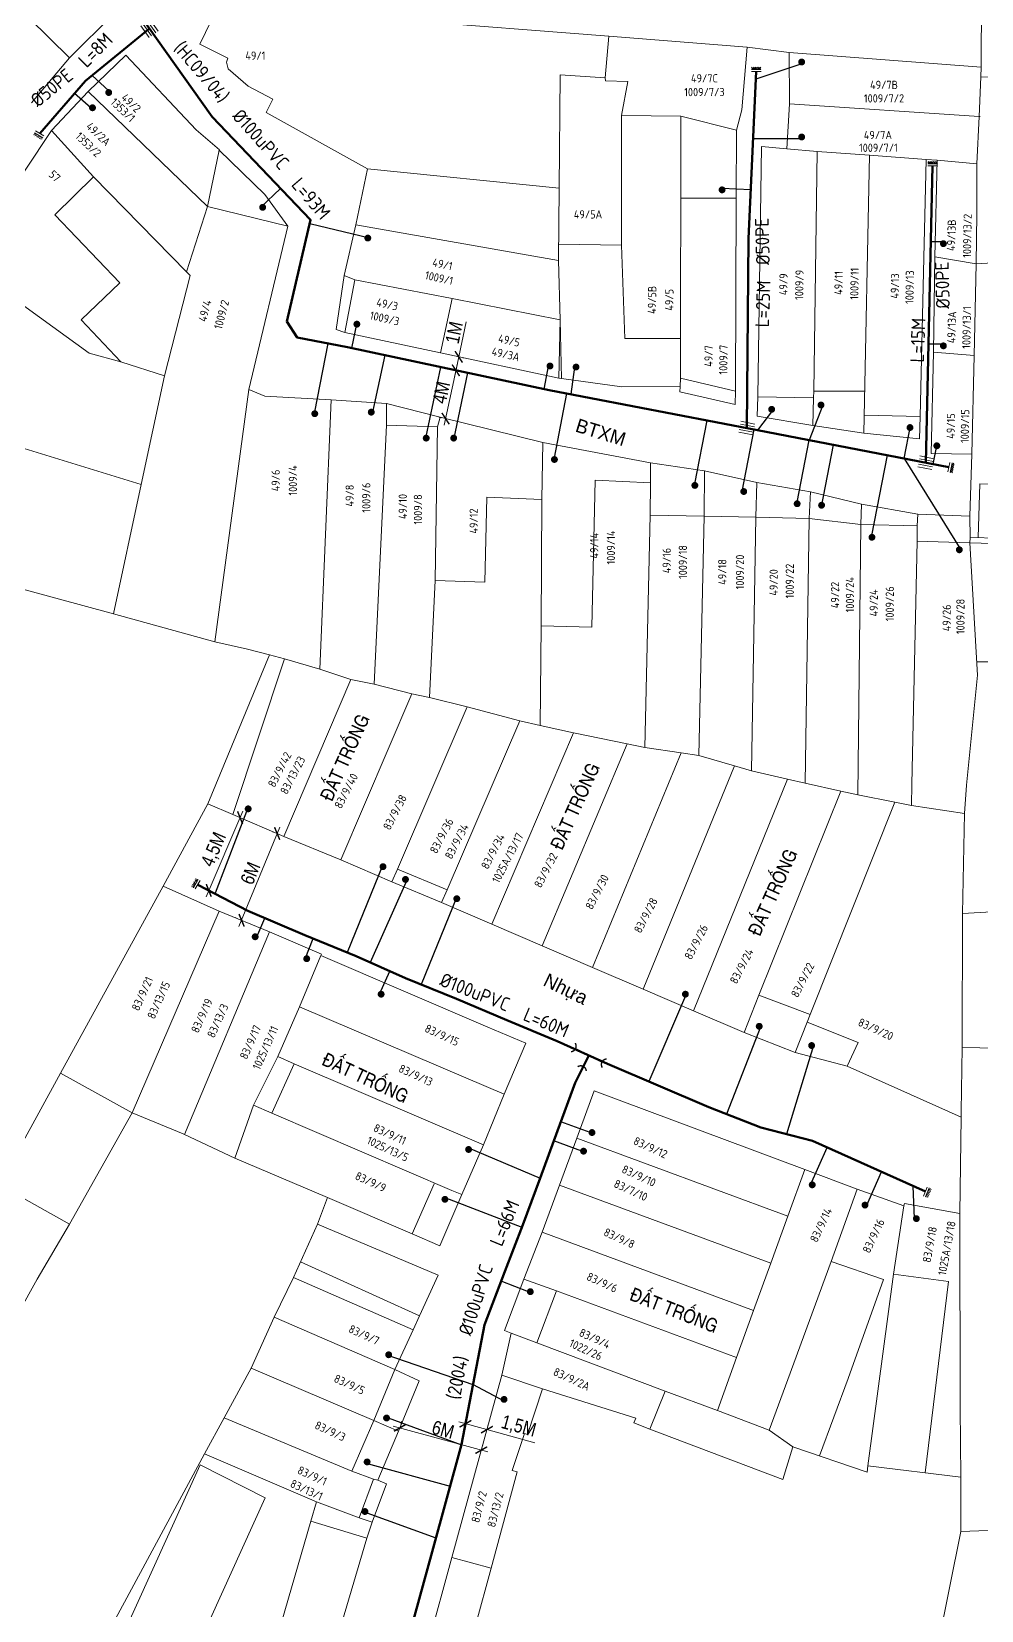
# Model space of a CAD drawing. Header units: inches. Extents: x 595615 to 1194060, y 1190840 to 2385448.
# Drawn here: x 596902.8 to 596971.9, y 1192486 to 1192600.9 of the extents above; entities that cross this region are included whole.
import ezdxf
from ezdxf.enums import TextEntityAlignment as Align

# ---------------------------------------------------------------- set-up
doc = ezdxf.new("R2010")
doc.units = ezdxf.units.IN
doc.header["$MEASUREMENT"] = 0
doc.layers.get('Defpoints').update_dxf_attribs({"color": 1})
for name, color, linetype, lineweight in [('Chitiet', 4, 'Continuous', 9), ('DN 100 uPVC', 4, 'Continuous', 50), ('DN 25 PE', 40, 'Continuous', 30), ('DN 50 PE', 4, 'Continuous', 50), ('DUONG CACH LE', 112, 'Continuous', 5), ('NAM-CDAI', 220, 'Continuous', 25), ('Nen_HTHANH-TP', 9, 'Continuous', 0), ('Nen_SN-HTHANH-TP_new', 7, 'Continuous', 0), ('Nen_SN_HTHANH_old', 9, 'Continuous', 0), ('Te', 4, 'Continuous', 15), ('TEXT PIPE', 3, 'Continuous', 25), ('Text_DiaDanh', 9, 'Continuous', 0), ('Text_GiaoThong', 142, 'Continuous', 0), ('TLK 15', 220, 'Continuous', 20)]:
    doc.layers.add(name, color=color, linetype=linetype, lineweight=lineweight)
doc.styles.add('Dia Danh', font='VHELVCN_0.TTF', dxfattribs={"height": 1})
doc.styles.add('Giao Thong', font='VAPTIMN_0.TTF', dxfattribs={"height": 1})
doc.styles.add('Sonha_QTB', font='isocp.shx', dxfattribs={"height": 0.6, "bigfont": 'bigfont.shx'})
doc.styles.add('text', font='isocp2.shx')
doc.styles.add('VNI-HC', font='VHELVCN_0.TTF')
doc.dimstyles.new('DUONG KICH THUOC', dxfattribs={"dimtxt": 1, "dimasz": 0.7, "dimexe": 0.5, "dimexo": 0.3, "dimgap": 0.2, "dimtad": 1, "dimzin": 0, "dimdsep": 46, "dimtxsty": 'VNI-HC', "dimblk": 'ARCHTICK', "dimcen": 0.09, "dimdle": 0.5, "dimclrd": 256, "dimclre": 256, "dimclrt": 256, "dimadec": 0, "dimazin": 0, "dimtfac": 1, "dimtofl": 0, "dimtmove": 0, "dimatfit": 3, "dimfxl": 1, "dimtolj": 1, "dimtzin": 0, "dimlwd": -1, "dimlwe": -1, "dimarcsym": 0})

# ---------------------------------------------------------------- blocks, each defined once
blk = doc.blocks.new('BIT')
at = {"layer": 'Chitiet', "ltscale": 100}
for p, q in [((0.35, 0), (-0.35, 0)), ((-0.3, -0.16), (-0.35, -0.21)), ((0.35, -0.16), (-0.35, -0.16)), ((-0.18, -0.16), (-0.34, -0.33)), ((-0.06, -0.16), (-0.22, -0.33)), ((0.07, -0.16), (-0.09, -0.33)), ((0.19, -0.16), (0.03, -0.33)), ((0.32, -0.16), (0.15, -0.33)), ((0.35, -0.25), (0.28, -0.33))]:
    blk.add_line(p, q, dxfattribs=at)
blk = doc.blocks.new('TE1')
at = {"layer": 'Chitiet', "ltscale": 100, "const_width": 0.1}
for points in [[(-0.35, 1.28, 0.571257), (0.35, 1.28)], [(1.1, 0.35, 0.571257), (1.1, -0.35)], [(0.35, -1.28, 0.571257), (-0.35, -1.28)]]:
    blk.add_lwpolyline(points, format="xyb", dxfattribs=at)
for points in [[(0, -1.08), (0, 1.08)], [(0.9, 0), (0, 0)]]:
    blk.add_lwpolyline(points, dxfattribs=at)
blk = doc.blocks.new('_ArchTick')
at = {"color": 0, "linetype": 'ByBlock', "const_width": 0.15}
blk.add_lwpolyline([(-0.5, -0.5), (0.5, 0.5)], dxfattribs=at)
blk = doc.blocks.new('*D63')
at = {"layer": 'Defpoints', "color": 0}
for p in [(596934.36, 1192499.54), (596935.92, 1192499.11), (596935.92, 1192499.11)]:
    blk.add_point(p, dxfattribs=at)
at = {"layer": 'DUONG CACH LE'}
for p, q in [((596933.87, 1192499.67), (596935.92, 1192499.11)), ((596934.44, 1192499.83), (596934.49, 1192500.02)), ((596935.99, 1192499.4), (596936.05, 1192499.6)), ((596935.92, 1192499.11), (596939.42, 1192498.16))]:
    blk.add_line(p, q, dxfattribs=at)
at = {"layer": 'DUONG CACH LE', "xscale": 0.7, "yscale": 0.7, "zscale": 0.7}
for p, rotation in [((596934.36, 1192499.54), 164.7252706692676), ((596935.92, 1192499.11), 344.7252706692676)]:
    blk.add_blockref('_ArchTick', p, dxfattribs=dict(at, rotation=rotation))
at = {"layer": 'DUONG CACH LE', "insert": (596938.22, 1192499.31), "char_height": 1, "attachment_point": 5, "rotation": 344.7253, "style": 'VNI-HC'}
blk.add_mtext('\\A1;1,5M', dxfattribs=at)
blk = doc.blocks.new('*D64')
at = {"layer": 'Defpoints', "color": 0}
for p in [(596929.58, 1192499.24), (596935.51, 1192497.62), (596935.51, 1192497.62)]:
    blk.add_point(p, dxfattribs=at)
at = {"layer": 'DUONG CACH LE'}
for p, q in [((596929.1, 1192499.37), (596935.99, 1192497.49)), ((596929.66, 1192499.52), (596929.72, 1192499.72)), ((596935.59, 1192497.91), (596935.64, 1192498.1))]:
    blk.add_line(p, q, dxfattribs=at)
at = {"layer": 'DUONG CACH LE', "xscale": 0.7, "yscale": 0.7, "zscale": 0.7}
for p, rotation in [((596929.58, 1192499.24), 164.7252706653087), ((596935.51, 1192497.62), 344.7252706653087)]:
    blk.add_blockref('_ArchTick', p, dxfattribs=dict(at, rotation=rotation))
at = {"layer": 'DUONG CACH LE', "insert": (596932.73, 1192499.11), "char_height": 1, "attachment_point": 5, "rotation": 344.7253, "style": 'VNI-HC'}
blk.add_mtext('\\A1;6M', dxfattribs=at)
blk = doc.blocks.new('*D65')
at = {"layer": 'Defpoints', "color": 0}
for p in [(596920.65, 1192542.49), (596918.06, 1192536.18), (596918.06, 1192536.18)]:
    blk.add_point(p, dxfattribs=at)
at = {"layer": 'DUONG CACH LE'}
for p, q in [((596920.84, 1192542.95), (596917.87, 1192535.72)), ((596920.37, 1192542.6), (596920.19, 1192542.68)), ((596917.78, 1192536.29), (596917.59, 1192536.37))]:
    blk.add_line(p, q, dxfattribs=at)
at = {"layer": 'DUONG CACH LE', "xscale": 0.7, "yscale": 0.7, "zscale": 0.7}
for p, rotation in [((596920.65, 1192542.49), 67.65026275349882), ((596918.06, 1192536.18), 247.6502627534988)]:
    blk.add_blockref('_ArchTick', p, dxfattribs=dict(at, rotation=rotation))
at = {"layer": 'DUONG CACH LE', "insert": (596918.7, 1192539.6), "char_height": 1, "attachment_point": 5, "rotation": 67.6503, "style": 'VNI-HC'}
blk.add_mtext('\\A1;6M', dxfattribs=at)
blk = doc.blocks.new('*D66')
at = {"layer": 'Defpoints', "color": 0}
for p in [(596917.95, 1192543.65), (596917.95, 1192543.65), (596915.67, 1192538.35)]:
    blk.add_point(p, dxfattribs=at)
at = {"layer": 'DUONG CACH LE'}
for p, q in [((596915.48, 1192537.89), (596918.15, 1192544.11)), ((596918.22, 1192543.53), (596918.41, 1192543.45)), ((596915.95, 1192538.23), (596916.13, 1192538.15))]:
    blk.add_line(p, q, dxfattribs=at)
at = {"layer": 'DUONG CACH LE', "xscale": 0.7, "yscale": 0.7, "zscale": 0.7}
for p, rotation in [((596917.95, 1192543.65), 66.77332567186866), ((596915.67, 1192538.35), 246.7733256718687)]:
    blk.add_blockref('_ArchTick', p, dxfattribs=dict(at, rotation=rotation))
at = {"layer": 'DUONG CACH LE', "insert": (596916.08, 1192541.31), "char_height": 1, "attachment_point": 5, "rotation": 66.7733, "style": 'VNI-HC'}
blk.add_mtext('\\A1;4,5M', dxfattribs=at)
blk = doc.blocks.new('*D85')
at = {"layer": 'Defpoints', "color": 0}
for p in [(596933.87, 1192577.18), (596933.87, 1192577.18), (596933.66, 1192576.2)]:
    blk.add_point(p, dxfattribs=at)
at = {"layer": 'DUONG CACH LE'}
for p, q in [((596933.87, 1192577.18), (596934.42, 1192579.74)), ((596933.56, 1192575.71), (596933.87, 1192577.18)), ((596934.17, 1192577.12), (596934.36, 1192577.08)), ((596933.96, 1192576.14), (596934.15, 1192576.1))]:
    blk.add_line(p, q, dxfattribs=at)
at = {"layer": 'DUONG CACH LE', "xscale": 0.7, "yscale": 0.7, "zscale": 0.7}
for p, rotation in [((596933.87, 1192577.18), 77.99687343694409), ((596933.66, 1192576.2), 257.9968734369441)]:
    blk.add_blockref('_ArchTick', p, dxfattribs=dict(at, rotation=rotation))
at = {"layer": 'DUONG CACH LE', "insert": (596933.53, 1192578.95), "char_height": 1, "attachment_point": 5, "rotation": 77.9969, "style": 'VNI-HC'}
blk.add_mtext('\\A1;1M', dxfattribs=at)
blk = doc.blocks.new('*D46')
at = {"layer": 'Defpoints', "color": 0}
for p in [(596933.66, 1192576.2), (596932.91, 1192572.69), (596932.91, 1192572.69)]:
    blk.add_point(p, dxfattribs=at)
at = {"layer": 'DUONG CACH LE'}
for p, q in [((596933.77, 1192576.69), (596932.81, 1192572.2)), ((596933.37, 1192576.27), (596933.18, 1192576.31)), ((596932.62, 1192572.75), (596932.42, 1192572.79))]:
    blk.add_line(p, q, dxfattribs=at)
at = {"layer": 'DUONG CACH LE', "xscale": 0.7, "yscale": 0.7, "zscale": 0.7}
for p, rotation in [((596933.66, 1192576.2), 77.95402567538787), ((596932.91, 1192572.69), 257.9540256753879)]:
    blk.add_blockref('_ArchTick', p, dxfattribs=dict(at, rotation=rotation))
at = {"layer": 'DUONG CACH LE', "insert": (596932.6, 1192574.59), "char_height": 1, "attachment_point": 5, "rotation": 77.954, "style": 'VNI-HC'}
blk.add_mtext('\\A1;4M', dxfattribs=at)
blk = doc.blocks.new('Kieng caunuoc')
at = {"layer": 'Chitiet', "ltscale": 100}
for p, q in [((-0.52, 0.4), (0.52, 0.4)), ((-0.52, 0.2), (0.52, 0.2)), ((-0.52, -0.2), (0.52, -0.2)), ((-0.52, -0.4), (0.52, -0.4))]:
    blk.add_line(p, q, dxfattribs=at)
blk = doc.blocks.new('TLK 15')
at = {"layer": 'TLK 15', "linetype": 'Continuous', "const_width": 0.25}
blk.add_lwpolyline([(-0.125, 0, 1), (0.125, 0, 1)], format="xyb", close=True, dxfattribs=at)

msp = doc.modelspace()

# ---------------------------------------------------------------- linework, layer by layer
at = {"layer": 'DN 100 uPVC'}
for points in [[(596898.701, 1192613.89), (596909.907, 1192603.12), (596915.913, 1192594.649), (596923.088, 1192587.142), (596921.353, 1192579.763), (596922.105, 1192578.597), (596925.765, 1192577.88), (596940.45, 1192574.763), (596955.626, 1192571.848), (596969.556, 1192569.149)], [(596914.862, 1192538.768), (596918.521, 1192536.87), (596922.666, 1192535.089), (596926.41, 1192533.561), (596929.998, 1192531.965), (596933.7, 1192530.463), (596937.369, 1192528.898), (596941.044, 1192527.378), (596944.697, 1192525.74), (596948.386, 1192524.16), (596952.071, 1192522.576), (596955.859, 1192521.089), (596959.631, 1192520.12), (596967.846, 1192516.432)]]:
    msp.add_lwpolyline(points, dxfattribs=at)
msp.add_lwpolyline([(596924.08, 1192466.191), (596926.752, 1192472.187), (596930.034, 1192483.321), (596931.93, 1192490.213), (596934.068, 1192498.041), (596935.745, 1192506.742), (596937.22, 1192510.608), (596938.534, 1192514.013), (596939.798, 1192517.423), (596941.065, 1192520.854, -0.0002379), (596941.065, 1192520.855), (596942.358, 1192524.346), (596943.335, 1192526.35)], format="xyb", dxfattribs=at)
at = {"layer": 'DN 25 PE'}
for p, q in [((596958.838, 1192598.512), (596955.501, 1192597.38)), ((596908.386, 1192596.54), (596907.183, 1192597.663)), ((596907.08, 1192595.305), (596905.89, 1192596.341)), ((596958.838, 1192593.05), (596955.299, 1192593.05)), ((596919.468, 1192588.064), (596920.899, 1192589.432)), ((596953.043, 1192589.457), (596955.126, 1192589.36)), ((596927.375, 1192585.825), (596923.019, 1192586.849)), ((596969.158, 1192585.541), (596968.243, 1192585.562)), ((596926.453, 1192579.682), (596926.058, 1192577.818)), ((596923.388, 1192573.168), (596924.365, 1192578.154)), ((596969.156, 1192578.106), (596968.076, 1192578.106)), ((596927.626, 1192573.154), (596928.505, 1192577.299)), ((596931.502, 1192571.392), (596932.572, 1192576.435)), ((596940.386, 1192576.514), (596940.064, 1192574.837)), ((596942.286, 1192576.438), (596942.03, 1192574.46)), ((596933.502, 1192571.142), (596934.537, 1192576.018)), ((596940.837, 1192569.837), (596941.736, 1192574.516)), ((596956.775, 1192573.361), (596955.626, 1192571.848)), ((596960.368, 1192573.673), (596959.381, 1192571.121)), ((596951.062, 1192567.949), (596951.947, 1192572.555)), ((596954.494, 1192567.38), (596955.369, 1192571.898)), ((596966.725, 1192572.16), (596966.265, 1192569.787)), ((596958.509, 1192566.617), (596959.381, 1192571.121)), ((596960.287, 1192566.256), (596961.162, 1192570.776)), ((596968.677, 1192570.833), (596968.395, 1192569.374)), ((596963.954, 1192564.174), (596965.086, 1192570.016)), ((596970.442, 1192563.14), (596966.324, 1192569.776)), ((596918.54, 1192544.412), (596916.133, 1192538.15)), ((596928.355, 1192540.209), (596925.752, 1192533.829)), ((596930.116, 1192539.151), (596927.429, 1192533.108)), ((596933.73, 1192537.875), (596931.144, 1192531.5)), ((596919.173, 1192534.98), (596919.758, 1192536.339)), ((596922.678, 1192533.381), (596923.273, 1192534.841)), ((596928.094, 1192530.799), (596928.841, 1192532.48)), ((596950.372, 1192530.675), (596947.706, 1192524.451)), ((596955.872, 1192528.465), (596953.361, 1192522.07)), ((596959.689, 1192527.064), (596957.745, 1192520.604)), ((596943.447, 1192520.731), (596941.312, 1192521.522)), ((596942.832, 1192519.378), (596940.797, 1192520.129)), ((596934.587, 1192519.626), (596939.798, 1192517.423)), ((596959.481, 1192516.928), (596960.699, 1192519.641)), ((596963.572, 1192515.452), (596964.655, 1192517.865)), ((596967.064, 1192514.468), (596966.965, 1192516.828)), ((596932.863, 1192515.998), (596938.466, 1192513.835)), ((596938.953, 1192509.151), (596936.955, 1192509.914)), ((596928.644, 1192504.56), (596934.906, 1192502.392)), ((596937.169, 1192501.187), (596934.906, 1192502.392)), ((596928.739, 1192499.959), (596934.06, 1192498.013)), ((596927.199, 1192496.637), (596933.234, 1192494.988)), ((596926.919, 1192493.154), (596932.213, 1192491.25))]:
    msp.add_line(p, q, dxfattribs=at)
at = {"layer": 'DN 50 PE'}
for points in [[(596911.358, 1192601.075), (596906.695, 1192597.264), (596903.361, 1192593.439)], [(596954.847, 1192571.998), (596954.959, 1192585.783), (596955.527, 1192597.938)], [(596967.882, 1192569.474), (596968.367, 1192591.072)]]:
    msp.add_lwpolyline(points, dxfattribs=at)
at = {"layer": 'Nen_HTHANH-TP', "linetype": 'Continuous'}
for p, q in [((596905.528, 1192598.934), (596894.259, 1192610.055)), ((596971.953, 1192605.288), (596971.899, 1192598.258)), ((596908.766, 1192602.137), (596905.528, 1192598.934)), ((596915.846, 1192601.643), (596915.028, 1192599.932)), ((596944.797, 1192600.506), (596929.786, 1192601.684)), ((596944.797, 1192600.506), (596944.54, 1192597.486)), ((596954.878, 1192599.714), (596944.797, 1192600.506)), ((596915.028, 1192599.932), (596917.068, 1192598.914)), ((596954.878, 1192599.714), (596954.471, 1192595.164)), ((596957.928, 1192599.317), (596954.878, 1192599.714)), ((596971.899, 1192598.258), (596957.928, 1192599.317)), ((596957.928, 1192599.317), (596957.941, 1192595.587)), ((596905.528, 1192598.934), (596902.761, 1192595.662)), ((596909.638, 1192599.128), (596906.88, 1192596.485)), ((596909.638, 1192599.128), (596914.753, 1192593.692)), ((596917.068, 1192598.914), (596916.969, 1192598.614)), ((596916.969, 1192598.614), (596917.089, 1192598.144)), ((596917.089, 1192598.144), (596918.54, 1192596.875)), ((596971.899, 1192598.258), (596971.879, 1192597.558)), ((596941.186, 1192589.463), (596941.249, 1192597.713)), ((596944.54, 1192597.486), (596941.249, 1192597.713)), ((596944.54, 1192597.486), (596944.55, 1192597.276)), ((596944.55, 1192597.276), (596946.17, 1192597.207)), ((596946.17, 1192597.207), (596945.722, 1192594.747)), ((596971.879, 1192597.558), (596971.752, 1192594.678)), ((596977.83, 1192597.373), (596971.879, 1192597.558)), ((596906.88, 1192596.485), (596904.213, 1192593.643)), ((596915.567, 1192588.122), (596906.88, 1192596.485)), ((596918.54, 1192596.875), (596920.341, 1192595.926)), ((596920.341, 1192595.926), (596919.842, 1192594.966)), ((596927.235, 1192590.852), (596919.842, 1192594.966)), ((596945.722, 1192594.747), (596945.709, 1192585.297)), ((596945.722, 1192594.747), (596950.032, 1192594.7)), ((596950.027, 1192575.64), (596950.032, 1192594.7)), ((596950.032, 1192594.7), (596954.103, 1192593.684)), ((596954.471, 1192595.164), (596954.103, 1192593.684)), ((596957.941, 1192595.587), (596957.754, 1192592.326)), ((596957.941, 1192595.587), (596971.752, 1192594.678)), ((596971.752, 1192594.678), (596971.585, 1192591.238)), ((596971.752, 1192594.678), (596971.842, 1192594.678)), ((596904.213, 1192593.643), (596899.698, 1192586.86)), ((596904.213, 1192593.643), (596907.275, 1192590.286)), ((596914.753, 1192593.692), (596916.444, 1192592.243)), ((596954.103, 1192593.684), (596954.067, 1192588.724)), ((596955.658, 1192574.265), (596955.914, 1192592.495)), ((596957.754, 1192592.326), (596955.914, 1192592.495)), ((596916.434, 1192592.223), (596915.567, 1192588.122)), ((596916.414, 1192592.243), (596916.434, 1192592.223)), ((596916.444, 1192592.243), (596916.434, 1192592.223)), ((596916.434, 1192592.223), (596919.746, 1192588.986)), ((596957.754, 1192592.326), (596959.964, 1192592.128)), ((596959.718, 1192574.688), (596959.964, 1192592.128)), ((596959.964, 1192592.128), (596963.774, 1192591.851)), ((596963.36, 1192571.621), (596963.774, 1192591.851)), ((596963.774, 1192591.851), (596967.904, 1192591.545)), ((596967.904, 1192591.545), (596967.73, 1192584.385)), ((596967.904, 1192591.545), (596968.694, 1192591.485)), ((596968.694, 1192591.485), (596968.54, 1192584.465)), ((596968.694, 1192591.485), (596971.585, 1192591.238)), ((596971.585, 1192591.238), (596971.588, 1192587.588)), ((596904.458, 1192587.513), (596907.275, 1192590.286)), ((596907.275, 1192590.286), (596914.041, 1192583.371)), ((596926.368, 1192586.791), (596927.235, 1192590.852)), ((596927.235, 1192590.852), (596941.186, 1192589.463)), ((596919.746, 1192588.986), (596921.438, 1192586.697)), ((596941.13, 1192584.183), (596941.186, 1192589.463)), ((596915.567, 1192588.122), (596914.041, 1192583.371)), ((596915.567, 1192588.122), (596921.438, 1192586.697)), ((596954.067, 1192588.724), (596950.037, 1192588.73)), ((596954.067, 1192588.724), (596954.008, 1192574.673)), ((596909.202, 1192582.567), (596904.458, 1192587.513)), ((596918.578, 1192574.795), (596921.438, 1192586.697)), ((596925.531, 1192583.09), (596926.368, 1192586.791)), ((596926.368, 1192586.791), (596941.13, 1192584.183)), ((596971.588, 1192587.588), (596971.54, 1192583.958)), ((596945.709, 1192585.297), (596941.139, 1192585.383)), ((596945.965, 1192578.517), (596945.709, 1192585.297)), ((596967.73, 1192584.385), (596967.459, 1192572.844)), ((596968.54, 1192584.465), (596968.436, 1192577.525)), ((596968.54, 1192584.465), (596971.54, 1192583.958)), ((596914.041, 1192583.371), (596914.311, 1192583.111)), ((596941.264, 1192579.883), (596941.13, 1192584.183)), ((596971.386, 1192577.287), (596971.54, 1192583.958)), ((596977.78, 1192584.293), (596971.54, 1192583.958)), ((596906.374, 1192579.865), (596909.202, 1192582.567)), ((596914.311, 1192583.111), (596912.447, 1192575.8)), ((596924.944, 1192579.17), (596925.531, 1192583.09)), ((596925.531, 1192583.09), (596926.301, 1192582.791)), ((596926.301, 1192582.791), (596925.584, 1192578.941)), ((596926.301, 1192582.791), (596933.382, 1192581.417)), ((596900.702, 1192581.99), (596906.956, 1192577.445)), ((596933.382, 1192581.417), (596932.546, 1192577.466)), ((596933.382, 1192581.417), (596941.264, 1192579.883)), ((596906.374, 1192579.865), (596909.276, 1192576.807)), ((596941.264, 1192579.883), (596941.167, 1192575.633)), ((596941.357, 1192575.613), (596941.264, 1192579.883)), ((596925.584, 1192578.941), (596924.944, 1192579.17)), ((596932.546, 1192577.466), (596925.584, 1192578.941)), ((596906.956, 1192577.445), (596909.276, 1192576.807)), ((596932.546, 1192577.466), (596941.167, 1192575.633)), ((596950.035, 1192578.52), (596945.965, 1192578.517)), ((596968.436, 1192577.525), (596968.272, 1192570.155)), ((596968.436, 1192577.525), (596971.386, 1192577.287)), ((596909.276, 1192576.807), (596912.447, 1192575.8)), ((596971.222, 1192570.107), (596971.386, 1192577.287)), ((596912.447, 1192575.8), (596910.753, 1192567.889)), ((596941.357, 1192575.613), (596941.167, 1192575.633)), ((596945.748, 1192575.007), (596941.357, 1192575.613)), ((596949.998, 1192575.02), (596950.027, 1192575.64)), ((596950.027, 1192575.64), (596954.008, 1192574.673)), ((596918.578, 1192574.795), (596916.123, 1192556.453)), ((596919.758, 1192574.326), (596918.578, 1192574.795)), ((596924.588, 1192574.06), (596919.758, 1192574.326)), ((596924.588, 1192574.06), (596923.764, 1192554.459)), ((596928.619, 1192573.783), (596924.588, 1192574.06)), ((596949.998, 1192575.02), (596945.748, 1192575.007)), ((596949.968, 1192574.64), (596949.998, 1192575.02)), ((596953.999, 1192573.703), (596949.968, 1192574.64)), ((596954.008, 1192574.673), (596953.999, 1192573.703)), ((596955.609, 1192572.865), (596955.658, 1192574.265)), ((596955.658, 1192574.265), (596959.688, 1192574.208)), ((596959.65, 1192572.188), (596959.688, 1192574.208)), ((596959.688, 1192574.208), (596959.718, 1192574.688)), ((596959.718, 1192574.688), (596963.468, 1192574.671)), ((596893.249, 1192573.264), (596910.753, 1192567.889)), ((596928.619, 1192573.783), (596928.6, 1192572.203)), ((596932.509, 1192572.786), (596928.619, 1192573.783)), ((596959.65, 1192572.188), (596955.609, 1192572.865)), ((596967.459, 1192572.844), (596963.379, 1192572.931)), ((596967.459, 1192572.844), (596967.421, 1192571.214)), ((596928.6, 1192572.203), (596927.715, 1192553.362)), ((596932.32, 1192572.086), (596928.6, 1192572.203)), ((596932.32, 1192572.086), (596932.159, 1192560.916)), ((596932.32, 1192572.086), (596932.509, 1192572.786)), ((596939.981, 1192570.952), (596932.509, 1192572.786)), ((596963.36, 1192571.621), (596959.65, 1192572.188)), ((596939.981, 1192570.952), (596939.924, 1192566.792)), ((596947.832, 1192569.478), (596939.981, 1192570.952)), ((596967.421, 1192571.214), (596963.36, 1192571.621)), ((596947.832, 1192569.478), (596947.823, 1192568.018)), ((596951.763, 1192568.892), (596947.832, 1192569.478)), ((596968.272, 1192570.155), (596971.222, 1192570.107)), ((596971.222, 1192570.107), (596971.075, 1192565.597)), ((596872.213, 1192568.437), (596908.741, 1192558.467)), ((596951.763, 1192568.892), (596951.735, 1192565.592)), ((596955.573, 1192568.025), (596951.763, 1192568.892)), ((596910.753, 1192567.889), (596908.741, 1192558.467)), ((596943.572, 1192557.505), (596943.813, 1192568.195)), ((596943.813, 1192568.195), (596947.823, 1192568.018)), ((596947.823, 1192568.018), (596947.795, 1192565.668)), ((596955.573, 1192568.025), (596955.495, 1192565.515)), ((596959.474, 1192567.348), (596955.573, 1192568.025)), ((596959.474, 1192567.348), (596959.395, 1192565.408)), ((596963.195, 1192566.451), (596959.474, 1192567.348)), ((596971.677, 1192564.038), (596971.803, 1192567.938)), ((596971.803, 1192567.938), (596974.563, 1192567.91)), ((596935.904, 1192566.959), (596935.769, 1192560.779)), ((596939.924, 1192566.792), (596935.904, 1192566.959)), ((596939.924, 1192566.792), (596939.862, 1192557.612)), ((596963.195, 1192566.451), (596963.146, 1192564.971)), ((596967.285, 1192565.734), (596963.195, 1192566.451)), ((596947.795, 1192565.668), (596947.429, 1192548.758)), ((596951.735, 1192565.592), (596947.795, 1192565.668)), ((596951.735, 1192565.592), (596951.359, 1192548.181)), ((596955.495, 1192565.515), (596951.735, 1192565.592)), ((596955.495, 1192565.515), (596955.19, 1192547.044)), ((596959.395, 1192565.408), (596955.495, 1192565.515)), ((596959.395, 1192565.408), (596959.091, 1192546.148)), ((596963.146, 1192564.971), (596959.395, 1192565.408)), ((596963.146, 1192564.971), (596962.932, 1192545.301)), ((596967.256, 1192564.894), (596963.146, 1192564.971)), ((596967.256, 1192564.894), (596967.247, 1192563.764)), ((596967.285, 1192565.734), (596967.256, 1192564.894)), ((596971.075, 1192565.597), (596967.285, 1192565.734)), ((596971.075, 1192565.597), (596971.117, 1192564.017)), ((596967.247, 1192563.764), (596966.851, 1192546.074)), ((596971.077, 1192563.657), (596967.247, 1192563.764)), ((596971.117, 1192564.017), (596971.077, 1192563.657)), ((596975.417, 1192563.521), (596971.077, 1192563.657)), ((596971.077, 1192563.657), (596971.635, 1192554.008)), ((596971.117, 1192564.017), (596971.677, 1192564.038)), ((596974.687, 1192563.88), (596971.677, 1192564.038)), ((596932.159, 1192560.916), (596931.746, 1192552.385)), ((596935.769, 1192560.779), (596932.159, 1192560.916)), ((596908.741, 1192558.467), (596916.123, 1192556.453)), ((596939.862, 1192557.612), (596939.788, 1192550.362)), ((596939.862, 1192557.612), (596943.572, 1192557.505)), ((596916.123, 1192556.453), (596918.493, 1192555.905)), ((596918.493, 1192555.905), (596920.093, 1192555.506)), ((596915.602, 1192544.652), (596920.093, 1192555.506)), ((596917.423, 1192543.874), (596921.184, 1192555.207)), ((596920.093, 1192555.506), (596921.184, 1192555.207)), ((596921.184, 1192555.207), (596923.764, 1192554.459)), ((596923.764, 1192554.459), (596926.015, 1192553.701)), ((596975.454, 1192554.981), (596971.574, 1192554.988)), ((596921.144, 1192542.277), (596926.015, 1192553.701)), ((596926.015, 1192553.701), (596927.715, 1192553.362)), ((596927.715, 1192553.362), (596930.466, 1192552.654)), ((596971.635, 1192554.008), (596970.841, 1192546.007)), ((596930.466, 1192552.654), (596925.275, 1192540.58)), ((596931.746, 1192552.385), (596930.466, 1192552.654)), ((596934.476, 1192551.718), (596931.746, 1192552.385)), ((596929.406, 1192539.894), (596934.476, 1192551.718)), ((596938.327, 1192550.701), (596934.476, 1192551.718)), ((596933.027, 1192538.387), (596938.327, 1192550.701)), ((596939.788, 1192550.362), (596938.327, 1192550.701)), ((596942.228, 1192549.824), (596939.788, 1192550.362)), ((596942.228, 1192549.824), (596936.279, 1192535.889)), ((596946.139, 1192549.017), (596939.95, 1192534.322)), ((596942.228, 1192549.824), (596946.139, 1192549.017)), ((596947.429, 1192548.758), (596946.139, 1192549.017)), ((596950.069, 1192548.36), (596947.429, 1192548.758)), ((596950.069, 1192548.36), (596943.612, 1192532.745)), ((596951.359, 1192548.181), (596950.069, 1192548.36)), ((596953.94, 1192547.413), (596951.359, 1192548.181)), ((596953.94, 1192547.413), (596947.293, 1192531.158)), ((596957.801, 1192546.437), (596950.974, 1192529.581)), ((596955.19, 1192547.044), (596953.94, 1192547.413)), ((596957.801, 1192546.437), (596955.19, 1192547.044)), ((596959.091, 1192546.148), (596957.801, 1192546.437)), ((596955.713, 1192530.725), (596961.701, 1192545.57)), ((596961.701, 1192545.57), (596959.091, 1192546.148)), ((596962.932, 1192545.301), (596961.701, 1192545.57)), ((596965.622, 1192544.773), (596962.932, 1192545.301)), ((596966.842, 1192544.524), (596966.851, 1192546.074)), ((596970.841, 1192546.007), (596970.703, 1192543.957)), ((596912.347, 1192538.66), (596915.602, 1192544.652)), ((596915.602, 1192544.652), (596917.423, 1192543.874)), ((596965.622, 1192544.773), (596959.465, 1192529.328)), ((596966.842, 1192544.524), (596965.622, 1192544.773)), ((596970.703, 1192543.957), (596966.842, 1192544.524)), ((596917.423, 1192543.874), (596921.144, 1192542.277)), ((596970.559, 1192536.677), (596970.703, 1192543.957)), ((596921.144, 1192542.277), (596925.275, 1192540.58)), ((596925.275, 1192540.58), (596928.997, 1192538.983)), ((596928.997, 1192538.983), (596929.406, 1192539.894)), ((596929.406, 1192539.894), (596933.027, 1192538.387)), ((596912.347, 1192538.66), (596904.878, 1192525.054)), ((596916.438, 1192536.843), (596912.347, 1192538.66)), ((596928.997, 1192538.983), (596932.618, 1192537.466)), ((596932.618, 1192537.466), (596933.027, 1192538.387)), ((597017.017, 1192539.154), (596970.559, 1192536.677)), ((596932.618, 1192537.466), (596936.279, 1192535.889)), ((596916.438, 1192536.843), (596910.1, 1192522.178)), ((596920.08, 1192535.346), (596916.438, 1192536.843)), ((596970.516, 1192526.917), (596970.559, 1192536.677)), ((596920.08, 1192535.346), (596913.912, 1192520.581)), ((596923.881, 1192533.709), (596920.08, 1192535.346)), ((596936.279, 1192535.889), (596939.95, 1192534.322)), ((596939.95, 1192534.322), (596943.612, 1192532.745)), ((596923.841, 1192533.609), (596922.264, 1192529.888)), ((596923.841, 1192533.609), (596923.881, 1192533.709)), ((596935.995, 1192528.409), (596923.841, 1192533.609)), ((596943.612, 1192532.745), (596947.293, 1192531.158)), ((596947.293, 1192531.158), (596950.974, 1192529.581)), ((596954.646, 1192528.004), (596955.713, 1192530.725)), ((596955.713, 1192530.725), (596959.465, 1192529.328)), ((596920.707, 1192526.257), (596922.264, 1192529.888)), ((596922.264, 1192529.888), (596934.398, 1192524.708)), ((596950.974, 1192529.581), (596954.646, 1192528.004)), ((596959.465, 1192529.328), (596959.235, 1192528.768)), ((596938.766, 1192527.241), (596935.995, 1192528.409)), ((596959.235, 1192528.768), (596958.367, 1192526.557)), ((596959.235, 1192528.768), (596962.946, 1192527.281)), ((596937.189, 1192523.53), (596938.766, 1192527.241)), ((596958.367, 1192526.557), (596954.646, 1192528.004)), ((596962.946, 1192527.281), (596962.158, 1192525.57)), ((596970.45, 1192522.267), (596970.516, 1192526.917)), ((596975.627, 1192526.841), (596970.516, 1192526.917)), ((596920.707, 1192526.257), (596918.92, 1192522.725)), ((596921.897, 1192525.738), (596920.27, 1192522.146)), ((596921.897, 1192525.738), (596920.707, 1192526.257)), ((596935.672, 1192519.829), (596921.897, 1192525.738)), ((596958.367, 1192526.557), (596962.158, 1192525.57)), ((596900.405, 1192516.93), (596904.878, 1192525.054)), ((596910.1, 1192522.178), (596904.878, 1192525.054)), ((596934.398, 1192524.708), (596937.189, 1192523.53)), ((596962.158, 1192525.57), (596970.451, 1192521.847)), ((596937.189, 1192523.53), (596935.672, 1192519.829)), ((596942.472, 1192520.334), (596943.739, 1192523.755)), ((596959.064, 1192518.048), (596943.739, 1192523.755)), ((596918.92, 1192522.725), (596917.563, 1192518.874)), ((596920.27, 1192522.146), (596918.92, 1192522.725)), ((596910.1, 1192522.178), (596905.537, 1192514.074)), ((596910.1, 1192522.178), (596913.802, 1192520.631)), ((596933.355, 1192516.517), (596920.27, 1192522.146)), ((596970.451, 1192521.847), (596970.356, 1192514.847)), ((596970.451, 1192521.847), (596970.45, 1192522.267)), ((596913.912, 1192520.581), (596913.802, 1192520.631)), ((596917.563, 1192518.874), (596913.912, 1192520.581)), ((596941.205, 1192516.903), (596942.472, 1192520.334)), ((596957.826, 1192514.647), (596942.472, 1192520.334)), ((596924.305, 1192515.999), (596917.563, 1192518.874)), ((596934.095, 1192516.227), (596935.672, 1192519.829)), ((596957.826, 1192514.647), (596959.064, 1192518.048)), ((596962.885, 1192516.621), (596959.064, 1192518.048)), ((596900.405, 1192516.93), (596905.537, 1192514.074)), ((596930.467, 1192513.364), (596932.084, 1192517.006)), ((596939.937, 1192513.482), (596941.205, 1192516.903)), ((596956.589, 1192511.216), (596941.205, 1192516.903)), ((596962.885, 1192516.621), (596960.979, 1192511.349)), ((596966.266, 1192515.403), (596962.885, 1192516.621)), ((596923.587, 1192514.059), (596924.305, 1192515.999)), ((596924.305, 1192515.999), (596930.467, 1192513.364)), ((596932.498, 1192512.476), (596934.095, 1192516.227)), ((596934.095, 1192516.227), (596933.355, 1192516.517)), ((596966.266, 1192515.403), (596965.53, 1192510.433)), ((596966.326, 1192515.573), (596966.266, 1192515.403)), ((596970.356, 1192514.847), (596966.326, 1192515.573)), ((596956.589, 1192511.216), (596957.826, 1192514.647)), ((596970.356, 1192514.847), (596970.368, 1192500.707)), ((596905.537, 1192514.074), (596903.18, 1192510.062)), ((596921.83, 1192510.177), (596923.587, 1192514.059)), ((596932.36, 1192510.356), (596923.587, 1192514.059)), ((596930.467, 1192513.364), (596932.498, 1192512.476)), ((596939.937, 1192513.482), (596938.62, 1192510.071)), ((596955.342, 1192507.785), (596939.937, 1192513.482)), ((596931.022, 1192507.395), (596922.349, 1192511.318)), ((596955.342, 1192507.785), (596956.589, 1192511.216)), ((596960.979, 1192511.349), (596957.836, 1192502.757)), ((596960.979, 1192511.349), (596964.79, 1192510.042)), ((596903.18, 1192510.062), (596889.789, 1192486.062)), ((596920.422, 1192507.296), (596921.83, 1192510.177)), ((596921.83, 1192510.177), (596930.543, 1192506.364)), ((596931.022, 1192507.395), (596932.36, 1192510.356)), ((596938.62, 1192510.071), (596937.193, 1192506.33)), ((596940.981, 1192509.203), (596938.62, 1192510.071)), ((596964.79, 1192510.042), (596962.226, 1192502.83)), ((596965.53, 1192510.433), (596963.661, 1192496.471)), ((596969.52, 1192509.896), (596965.53, 1192510.433)), ((596969.52, 1192509.896), (596967.831, 1192495.975)), ((596939.564, 1192505.432), (596940.981, 1192509.203)), ((596954.095, 1192504.354), (596940.981, 1192509.203)), ((596930.543, 1192506.364), (596931.022, 1192507.395)), ((596954.095, 1192504.354), (596955.342, 1192507.785)), ((596918.745, 1192503.595), (596920.422, 1192507.296)), ((596920.422, 1192507.296), (596929.225, 1192503.483)), ((596929.225, 1192503.483), (596930.543, 1192506.364)), ((596937.193, 1192506.33), (596937.683, 1192506.14)), ((596937.683, 1192506.14), (596936.996, 1192503.07)), ((596939.564, 1192505.432), (596937.683, 1192506.14)), ((596948.907, 1192501.919), (596939.564, 1192505.432)), ((596954.095, 1192504.354), (596952.698, 1192500.512)), ((596916.788, 1192499.973), (596918.745, 1192503.595)), ((596927.678, 1192499.772), (596918.745, 1192503.595)), ((596929.225, 1192503.483), (596927.678, 1192499.772)), ((596929.225, 1192503.483), (596930.986, 1192502.665)), ((596936.996, 1192503.07), (596933.376, 1192489.817)), ((596936.996, 1192503.07), (596939.957, 1192502.072)), ((596957.836, 1192502.757), (596956.469, 1192499.065)), ((596962.226, 1192502.83), (596960.14, 1192497.198)), ((596930.986, 1192502.665), (596929.489, 1192499.004)), ((596939.957, 1192502.072), (596938.869, 1192498.751)), ((596939.957, 1192502.072), (596946.758, 1192499.938)), ((596948.907, 1192501.919), (596947.789, 1192499.148)), ((596952.698, 1192500.512), (596948.907, 1192501.919)), ((596956.469, 1192499.065), (596952.698, 1192500.512)), ((596970.368, 1192500.707), (596970.422, 1192495.657)), ((596916.788, 1192499.973), (596915.35, 1192497.342)), ((596926.091, 1192496.091), (596916.788, 1192499.973)), ((596927.678, 1192499.772), (596926.091, 1192496.091)), ((596929.489, 1192499.004), (596927.678, 1192499.772)), ((596946.629, 1192499.607), (596946.758, 1192499.938)), ((596946.629, 1192499.607), (596947.789, 1192499.148)), ((596927.972, 1192495.432), (596929.489, 1192499.004)), ((596938.649, 1192498.821), (596937.761, 1192496.14)), ((596938.649, 1192498.821), (596938.869, 1192498.751)), ((596947.789, 1192499.148), (596957.472, 1192495.486)), ((596956.469, 1192499.065), (596958.2, 1192497.857)), ((596905.855, 1192479.755), (596915.35, 1192497.342)), ((596923.513, 1192493.849), (596915.35, 1192497.342)), ((596957.472, 1192495.486), (596958.2, 1192497.857)), ((596963.601, 1192496.021), (596958.2, 1192497.857)), ((596915.051, 1192496.542), (596909.211, 1192483.717)), ((596919.783, 1192494.156), (596915.051, 1192496.542)), ((596927.662, 1192495.502), (596926.091, 1192496.091)), ((596938.131, 1192496.031), (596936.227, 1192489.029)), ((596938.131, 1192496.031), (596937.761, 1192496.14)), ((596963.661, 1192496.471), (596963.601, 1192496.021)), ((596970.422, 1192495.657), (596963.661, 1192496.471)), ((596927.662, 1192495.502), (596926.624, 1192492.701)), ((596927.564, 1192492.372), (596928.602, 1192495.163)), ((596927.972, 1192495.432), (596927.662, 1192495.502)), ((596928.602, 1192495.163), (596927.972, 1192495.432)), ((596970.422, 1192495.657), (596970.425, 1192491.697)), ((596914.033, 1192481.531), (596919.783, 1192494.156)), ((596923.094, 1192492.448), (596923.513, 1192493.849)), ((596923.513, 1192493.849), (596926.624, 1192492.701)), ((596918.986, 1192478.305), (596923.094, 1192492.448)), ((596923.094, 1192492.448), (596927.185, 1192491.212)), ((596926.624, 1192492.701), (596927.564, 1192492.372)), ((597013.364, 1192493.311), (596970.425, 1192491.697)), ((596927.564, 1192492.372), (596927.185, 1192491.212)), ((596970.425, 1192491.697), (596965.644, 1192467.923)), ((596927.185, 1192491.212), (596922.967, 1192477.088)), ((596933.376, 1192489.817), (596929.578, 1192476.004)), ((596933.376, 1192489.817), (596936.227, 1192489.029)), ((596936.227, 1192489.029), (596935.09, 1192484.868))]:
    msp.add_line(p, q, dxfattribs=at)

# ---------------------------------------------------------------- block references
at = {"layer": 'Chitiet'}
for name, p, rotation in [('Kieng caunuoc', (596911.358, 1192601.075), 305.3329787081029), ('BIT', (596955.527, 1192597.938), 180.5156292997889), ('BIT', (596903.363, 1192593.439), 329.6923210157614), ('BIT', (596968.367, 1192591.072), 180.5156292997889), ('Kieng caunuoc', (596954.847, 1192571.998), 349.0350881733204), ('Kieng caunuoc', (596967.882, 1192569.474), 349.0350881733204), ('BIT', (596969.556, 1192569.149), 78.16030329853655), ('BIT', (596914.862, 1192538.768), 240.7839448967305), ('BIT', (596967.846, 1192516.432), 67.92055845421169)]:
    msp.add_blockref(name, p, dxfattribs=dict(at, rotation=rotation))
at = {"layer": 'Te', "rotation": 243.2878197210624}
msp.add_blockref('TE1', (596943.335, 1192526.35), dxfattribs=at)
at = {"layer": 'TLK 15', "rotation": 359.9999999934133}
for p in [(596958.838, 1192598.637), (596908.386, 1192596.415), (596907.205, 1192595.305), (596958.838, 1192593.175), (596953.043, 1192589.332), (596919.593, 1192588.064), (596927.25, 1192585.825), (596969.158, 1192585.416), (596926.453, 1192579.557), (596969.156, 1192577.981), (596940.511, 1192576.514), (596942.411, 1192576.438), (596923.388, 1192573.043), (596927.501, 1192573.154), (596956.65, 1192573.361), (596960.243, 1192573.673), (596966.725, 1192572.035), (596931.502, 1192571.267), (596933.502, 1192571.267), (596968.677, 1192570.708), (596940.837, 1192569.712), (596951.062, 1192567.824), (596954.619, 1192567.38), (596958.509, 1192566.492), (596960.287, 1192566.381), (596963.954, 1192564.049), (596970.317, 1192563.14), (596918.54, 1192544.287), (596928.355, 1192540.084), (596929.991, 1192539.151), (596933.73, 1192537.75), (596919.048, 1192534.98), (596922.803, 1192533.381), (596928.219, 1192530.799), (596950.372, 1192530.8), (596955.747, 1192528.465), (596959.564, 1192527.064), (596943.572, 1192520.731), (596934.587, 1192519.501), (596942.957, 1192519.378), (596959.606, 1192516.928), (596932.863, 1192515.873), (596963.447, 1192515.452), (596967.189, 1192514.468), (596939.078, 1192509.151), (596937.169, 1192501.312), (596928.614, 1192499.959), (596927.199, 1192496.762), (596927.044, 1192493.154)]:
    msp.add_blockref('TLK 15', p, dxfattribs=at)
at = {"layer": 'TLK 15'}
for p in [(596958.838, 1192598.637), (596908.386, 1192596.415), (596907.205, 1192595.305), (596958.838, 1192593.175), (596953.043, 1192589.332), (596919.593, 1192588.064), (596927.25, 1192585.825), (596969.158, 1192585.416), (596926.453, 1192579.557), (596969.156, 1192577.981), (596940.511, 1192576.514), (596942.411, 1192576.438), (596923.388, 1192573.043), (596927.501, 1192573.154), (596956.65, 1192573.361), (596960.243, 1192573.673), (596966.725, 1192572.035), (596931.502, 1192571.267), (596933.502, 1192571.267), (596968.677, 1192570.708), (596940.837, 1192569.712), (596951.062, 1192567.824), (596954.619, 1192567.38), (596958.509, 1192566.492), (596960.287, 1192566.381), (596963.954, 1192564.049), (596970.317, 1192563.14), (596918.54, 1192544.287), (596928.355, 1192540.084), (596929.991, 1192539.151), (596933.73, 1192537.75), (596919.048, 1192534.98), (596922.803, 1192533.381), (596928.219, 1192530.799), (596950.372, 1192530.8), (596955.747, 1192528.465), (596959.564, 1192527.064), (596943.572, 1192520.731), (596934.587, 1192519.501), (596942.957, 1192519.378), (596959.606, 1192516.928), (596932.863, 1192515.873), (596963.447, 1192515.452), (596967.189, 1192514.468), (596939.078, 1192509.151), (596928.769, 1192504.56), (596937.169, 1192501.312), (596928.614, 1192499.959), (596927.199, 1192496.762), (596927.044, 1192493.154)]:
    msp.add_blockref('TLK 15', p, dxfattribs=at)

# ---------------------------------------------------------------- texts
at = {"layer": 'NAM-CDAI', "style": 'text'}
for s, rotation, p in [('L=8M', 45.12716, (596906.777, 1192598.16)), ('(HC09/04)', 310.55389, (596913.049, 1192599.61)), ('L=93M', 310.55389, (596921.623, 1192589.678)), ('L=25M', 87.85668, (596956.45, 1192579.314)), ('L=15M', 87.85668, (596967.733, 1192576.754)), ('L=60M', 337.13233, (596938.482, 1192528.943)), ('L=66M', 67.50341, (596937.006, 1192512.375)), ('(2004)', 78.93653, (596933.947, 1192501.237))]:
    msp.add_text(s, height=1, rotation=rotation, dxfattribs=at).set_placement(p)
at = {"layer": 'Nen_SN-HTHANH-TP_new', "style": 'Sonha_QTB'}
for s, rotation, p in [('49/1', 0.04623, (596919.064, 1192599.102)), ('49/7C', 0.04623, (596951.756, 1192597.451)), ('49/7B', 0.04623, (596964.832, 1192596.975)), ('49/2', 316.58207, (596910.019, 1192595.652)), ('49/2A', 316.58207, (596907.633, 1192593.395)), ('49/7A', 0.04623, (596964.39, 1192593.321)), ('57', 316.58207, (596904.452, 1192590.33)), ('49/5A', 0.04623, (596943.283, 1192587.548)), ('49/13B', 88.02202, (596969.737, 1192586.035)), ('49/1', 347.1649, (596932.686, 1192583.919)), ('49/9', 89.05017, (596957.506, 1192582.466)), ('49/11', 89.05017, (596961.521, 1192582.556)), ('49/13', 89.05017, (596965.623, 1192582.334)), ('49/5B', 89.05017, (596947.941, 1192581.331)), ('49/4', 75.01456, (596915.39, 1192580.538)), ('49/3', 347.1649, (596928.663, 1192581.005)), ('49/13A', 88.02202, (596969.759, 1192579.333)), ('49/5', 347.1649, (596937.537, 1192578.374)), ('49/7', 89.05017, (596952.06, 1192577.242)), ('49/15', 89.05017, (596969.7, 1192572.144)), ('49/6', 90.04623, (596920.54, 1192568.185)), ('49/8', 90.04623, (596925.926, 1192567.082)), ('49/10', 90.04623, (596929.796, 1192566.29)), ('49/12', 90.04623, (596934.957, 1192565.233)), ('49/14', 90.04623, (596943.731, 1192563.437)), ('49/16', 90.04623, (596949.008, 1192562.357)), ('49/18', 90.04623, (596953.057, 1192561.528)), ('49/20', 90.04623, (596956.795, 1192560.763)), ('49/22', 90.04623, (596961.267, 1192559.848)), ('49/24', 90.04623, (596964.083, 1192559.271)), ('49/26', 90.04623, (596969.396, 1192558.184)), ('83/9/42', 62.52815, (596920.831, 1192547.146)), ('83/9/40', 62.52815, (596925.672, 1192545.589)), ('83/9/38', 62.52815, (596929.222, 1192544.039)), ('83/9/36', 62.52815, (596932.626, 1192542.323)), ('83/9/34', 62.52815, (596936.358, 1192541.19)), ('83/9/32', 62.52815, (596940.207, 1192539.818)), ('83/9/30', 62.52815, (596943.936, 1192538.238)), ('83/9/28', 62.52815, (596947.487, 1192536.537)), ('83/9/26', 62.52815, (596951.158, 1192534.597)), ('83/9/24', 62.52815, (596954.467, 1192532.841)), ('83/9/22', 62.52815, (596958.906, 1192531.831)), ('83/9/21', 65.71775, (596910.833, 1192530.834)), ('83/9/19', 65.71775, (596915.167, 1192529.239)), ('83/9/17', 65.71775, (596918.703, 1192527.314)), ('83/9/15', 335.30227, (596932.651, 1192527.823)), ('83/9/20', 335.30227, (596964.232, 1192528.253)), ('83/9/13', 335.30227, (596930.742, 1192524.908)), ('83/9/11', 335.30227, (596928.857, 1192520.605)), ('83/9/12', 335.30227, (596947.831, 1192519.639)), ('83/9/9', 335.30227, (596927.46, 1192517.142)), ('83/9/10', 335.30227, (596946.986, 1192517.577)), ('83/9/14', 64.77107, (596960.243, 1192514.002)), ('83/9/16', 64.77107, (596964.068, 1192513.209)), ('83/9/8', 335.30227, (596945.561, 1192513.045)), ('83/9/18', 79.59095, (596968.159, 1192512.581)), ('83/9/6', 335.30227, (596944.307, 1192509.817)), ('83/9/7', 335.30227, (596926.975, 1192506.01)), ('83/9/4', 335.30227, (596943.772, 1192505.738)), ('83/9/5', 335.30227, (596925.913, 1192502.4)), ('83/9/2A', 335.30227, (596942.092, 1192502.792)), ('83/9/3', 335.30227, (596924.515, 1192499.004)), ('83/9/1', 335.30227, (596923.205, 1192495.758)), ('83/9/2', 75.5451, (596935.35, 1192493.489))]:
    msp.add_text(s, height=0.6, rotation=rotation, dxfattribs=at).set_placement(p, align=Align.MIDDLE)
at = {"layer": 'Nen_SN_HTHANH_old', "style": 'Sonha_QTB'}
for s, rotation, p in [('1353/1', 316.58207, (596909.417, 1192595.141)), ('1009/7/3', 0.04623, (596951.756, 1192596.449)), ('1009/7/2', 0.04623, (596964.832, 1192595.989)), ('1353/2', 316.58207, (596906.9, 1192592.626)), ('1009/7/1', 0.04623, (596964.426, 1192592.395)), ('1009/13/2', 89.05017, (596970.895, 1192585.988)), ('1009/1', 347.1649, (596932.441, 1192582.915)), ('1009/9', 89.05017, (596958.669, 1192582.418)), ('1009/11', 89.05017, (596962.684, 1192582.501)), ('1009/13', 89.05017, (596966.699, 1192582.253)), ('49/5', 89.05017, (596949.199, 1192581.331)), ('1009/2', 75.01456, (596916.604, 1192580.258)), ('1009/3', 347.1649, (596928.476, 1192579.98)), ('1009/13/1', 89.05017, (596970.85, 1192579.318)), ('49/3A', 347.1649, (596937.291, 1192577.37)), ('1009/7', 89.05017, (596953.139, 1192576.976)), ('1009/15', 89.05017, (596970.724, 1192572.14)), ('1009/4', 90.04623, (596921.793, 1192568.185)), ('1009/6', 90.04623, (596927.137, 1192566.932)), ('1009/8', 90.04623, (596930.898, 1192566.075)), ('1009/14', 90.04623, (596944.95, 1192563.307)), ('1009/18', 90.04623, (596950.187, 1192562.248)), ('1009/20', 90.04623, (596954.344, 1192561.523)), ('1009/22', 90.04623, (596957.972, 1192560.864)), ('1009/24', 90.04623, (596962.349, 1192559.868)), ('1009/26', 90.04623, (596965.252, 1192559.209)), ('1009/28', 90.04623, (596970.398, 1192558.286)), ('83/13/23', 62.52815, (596921.779, 1192546.734)), ('83/9/34', 62.52815, (596933.721, 1192541.921)), ('1025A/13/17', 62.52815, (596937.436, 1192540.718)), ('83/13/15', 65.71775, (596912.024, 1192530.368)), ('83/13/3', 65.71775, (596916.323, 1192528.867)), ('1025/13/11', 65.71775, (596919.793, 1192526.901)), ('1025/13/5', 335.30227, (596928.701, 1192519.541)), ('83/7/10', 335.30227, (596946.397, 1192516.53)), ('1025A/13/18', 79.59095, (596969.403, 1192512.319)), ('1022/26', 335.30227, (596943.118, 1192504.929)), ('83/13/1', 335.30227, (596922.791, 1192494.725)), ('83/13/2', 75.5451, (596936.537, 1192493.283))]:
    msp.add_text(s, height=0.6, rotation=rotation, dxfattribs=at).set_placement(p, align=Align.MIDDLE)
at = {"layer": 'TEXT PIPE', "style": 'text'}
for s, rotation, p in [('%%c50PE', 39.34502, (596903.226, 1192595.294)), ('%%c100uPVC', 312.02066, (596917.311, 1192594.645)), ('%%c50PE', 91.5283, (596956.523, 1192583.873)), ('%%c50PE', 91.5283, (596969.628, 1192580.691)), ('%%c100uPVC', 338.5991, (596932.403, 1192531.457)), ('%%c100uPVC', 72.48209, (596934.784, 1192505.884))]:
    msp.add_text(s, height=1, rotation=rotation, dxfattribs=at).set_placement(p)
at = {"layer": 'Text_DiaDanh', "linetype": 'Continuous', "style": 'Dia Danh'}
for rotation, p in [(65.64063, (596925.375, 1192548.122)), (65.64063, (596942.137, 1192544.575)), (65.64063, (596956.528, 1192538.308)), (334.86564, (596927.169, 1192524.91)), (338.6761, (596949.63, 1192508.009))]:
    msp.add_text('ÑAÁT TROÁNG', height=1, rotation=rotation, dxfattribs=at).set_placement(p, align=Align.MIDDLE)
at = {"layer": 'Text_GiaoThong', "linetype": 'Continuous', "style": 'Giao Thong'}
for s, rotation, p in [('BTXM', 342.76879, (596944.212, 1192571.69)), ('Nhöïa', 333.9989, (596941.629, 1192531.108))]:
    msp.add_text(s, height=1, rotation=rotation, dxfattribs=at).set_placement(p, align=Align.MIDDLE)

# ---------------------------------------------------------------- dimensions: what is measured, and where the dimension line sits
at = {"layer": 'DUONG CACH LE'}
for p1, p2, text, picture, middle in [((596933.664, 1192576.203), (596933.873, 1192577.184), '1M', '*D85', (596933.532, 1192578.949)), ((596933.664, 1192576.203), (596932.914, 1192572.687), '4M', '*D46', (596932.604, 1192574.591)), ((596915.674, 1192538.347), (596917.949, 1192543.648), '4,5M', '*D66', (596916.078, 1192541.312)), ((596920.651, 1192542.489), (596918.056, 1192536.178), '6M', '*D65', (596918.696, 1192539.604)), ((596929.584, 1192499.235), (596935.507, 1192497.618), '6M', '*D64', (596932.732, 1192499.112)), ((596934.357, 1192499.541), (596935.916, 1192499.115), '1,5M', '*D63', (596938.216, 1192499.313))]:
    dim = msp.add_aligned_dim(p1=p1, p2=p2, distance=0, text=text, dimstyle='DUONG KICH THUOC', override={"dimpost": 'M'}, dxfattribs=at)
    dim.commit()
    dim.dimension.update_dxf_attribs({"geometry": picture, "text_midpoint": middle})

doc.saveas('drawing.dxf')
